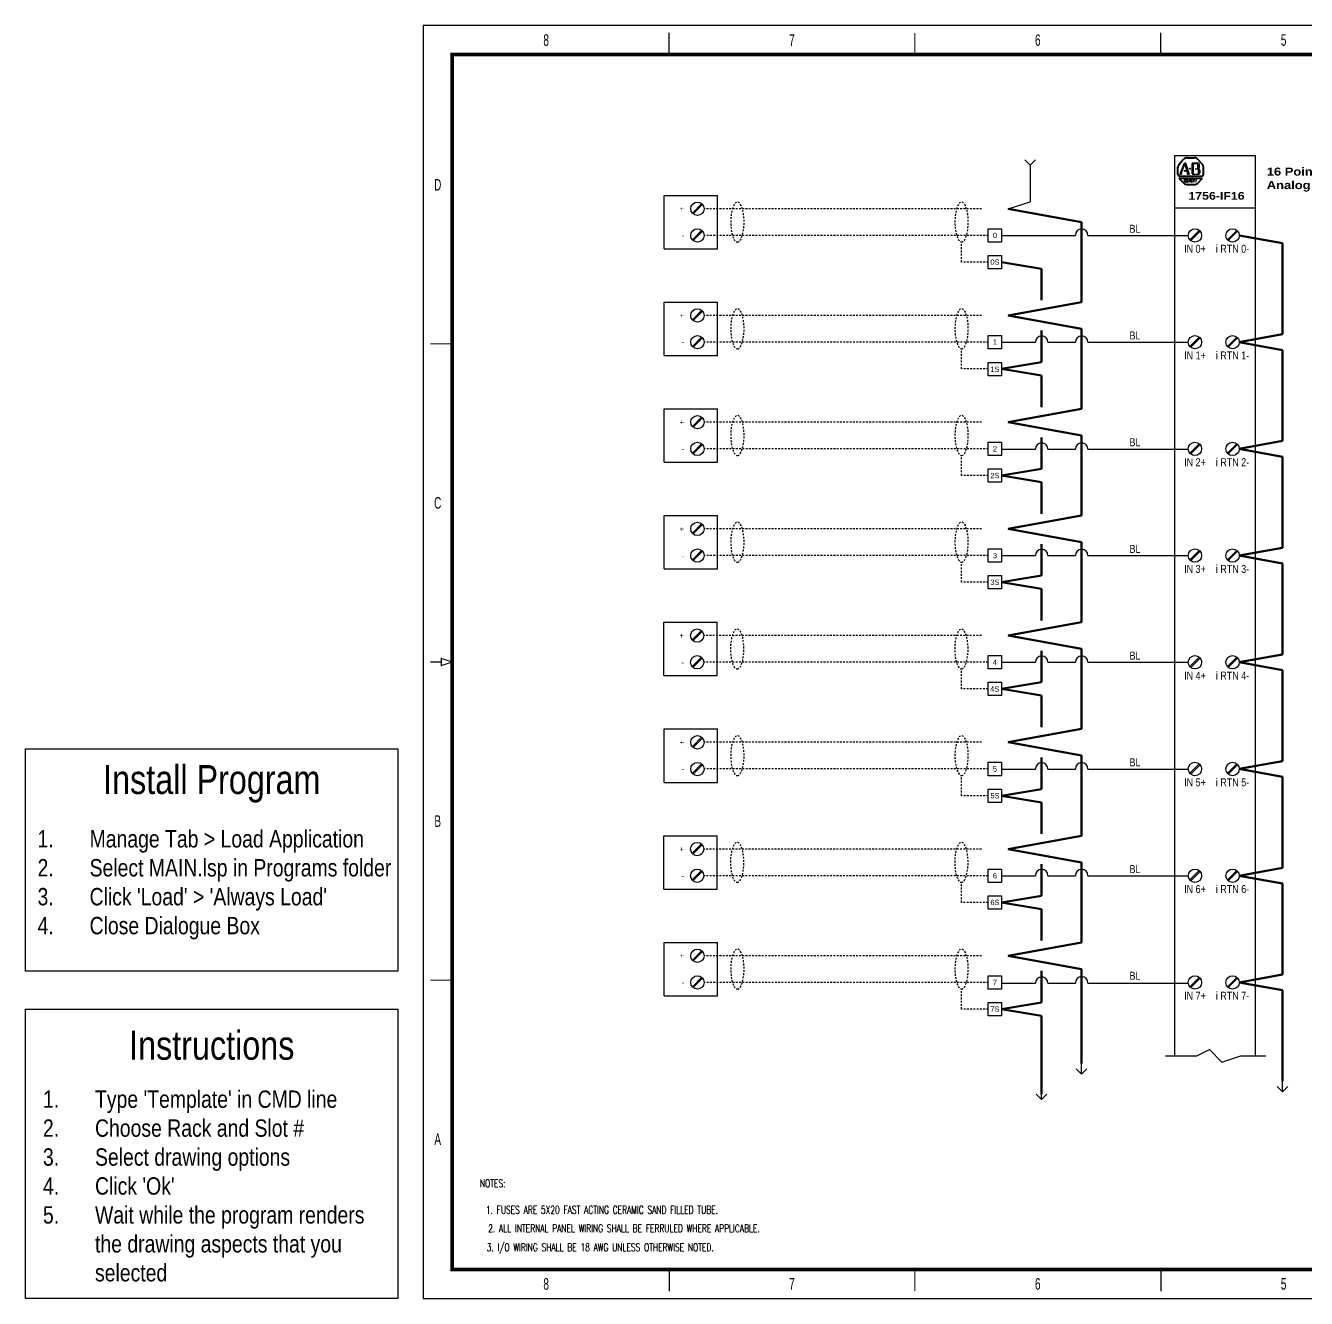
# Model space of a CAD drawing. Extents: x -28 to 136, y 0 to 88.
# Drawn here: x -27.5 to 61.1, y 0 to 88 of the extents above; entities that cross this region are included whole.
import ezdxf
from ezdxf.enums import TextEntityAlignment as Align

# ---------------------------------------------------------------- set-up
doc = ezdxf.new("R2010")
doc.units = 0
doc.header["$MEASUREMENT"] = 0
doc.linetypes.add('HIDDEN2', pattern=[0.1875, 0.125, -0.0625])
doc.layers.get('0').update_dxf_attribs({"linetype": 'CONTINUOUS'})
for name, color, linetype in [('DESCCHILD', 20, 'CONTINUOUS'), ('FIELD', 7, 'HIDDEN2'), ('FORM', 3, 'CONTINUOUS'), ('INSTRUCTIONS', 7, 'CONTINUOUS'), ('SYMB', 4, 'CONTINUOUS'), ('TAGS', 51, 'CONTINUOUS'), ('TEXT', 3, 'CONTINUOUS'), ('WIRE', 1, 'CONTINUOUS')]:
    doc.layers.add(name, color=color, linetype=linetype)
doc.layers.add('JUMPERS', color=253, linetype='CONTINUOUS', lineweight=60)
doc.styles.add('ARIAL', font='')
doc.styles.add('ARIEL', font='arial.ttf', dxfattribs={"width": 0.8, "height": 0.2})
doc.styles.add('DWG_STYLE', font='arial.ttf', dxfattribs={"width": 0.8, "height": 0.6})
doc.styles.add('ROMANS', font='ROMANS.SHX', dxfattribs={"width": 0.8, "oblique": 0.017453, "height": 0.14})
doc.styles.get('ARIAL').set_extended_font_data('Arial Black')

# ---------------------------------------------------------------- blocks, each defined once
blk = doc.blocks.new('WIRE LABEL')
at = {"layer": 'TEXT', "style": 'ARIEL', "width": 0.8}
for tag, p in [('COLOR', (0, 0.125)), ('LABEL', (0, -0.125))]:
    blk.add_attdef(tag, text='', height=0.15, dxfattribs=at).set_placement(p, align=Align.MIDDLE_CENTER)
blk = doc.blocks.new('E00216')
at = {"layer": 'WIRE'}
for p, q in [((0, -0.2), (0, 0)), ((0, -0.2), (-0.1, -0.1)), ((0.1, -0.1), (0, -0.2))]:
    blk.add_line(p, q, dxfattribs=at)
blk = doc.blocks.new('TO BOTTOM')
at = {"layer": 'WIRE', "linetype": 'Continuous'}
blk.add_blockref('E00216', (0, 0), dxfattribs=at)
at = {"layer": 'FIELD', "style": 'ARIEL', "width": 0.8}
for tag, p in [('SIGNAL', (0, -0.375)), ('XFRN', (0, -0.59375))]:
    blk.add_attdef(tag, text='', height=0.15, dxfattribs=at).set_placement(p, align=Align.MIDDLE)
blk = doc.blocks.new('PLC Term')
at = {"layer": 'SYMB'}
for p, q in [((-0.095, -0.08), (0.08, 0.095)), ((-0.08, -0.095), (0.095, 0.08))]:
    blk.add_line(p, q, dxfattribs=at)
blk.add_circle((0, 0), 0.125, dxfattribs=at)
at = {"layer": 'SYMB', "color": 7, "style": 'ARIEL', "width": 0.8}
blk.add_attdef('##', text='', height=0.15, dxfattribs=at).set_placement((0, 0.25), align=Align.MIDDLE_CENTER)
at = {"layer": 'SYMB', "color": 3, "style": 'ARIEL', "width": 0.8}
blk.add_attdef('TERM', text='', height=0.15, dxfattribs=at).set_placement((0, -0.25), align=Align.MIDDLE_CENTER)
blk = doc.blocks.new('Term')
at = {"layer": 'SYMB'}
blk.add_lwpolyline([(-0.125, 0.125), (0.125, 0.125), (0.125, -0.125), (-0.125, -0.125)], close=True, dxfattribs=at)
at = {"layer": 'SYMB', "style": 'ARIEL', "width": 0.8}
blk.add_attdef('STRIP', text='', height=0.15, dxfattribs=at).set_placement((0, 0.188), align=Align.CENTER)
blk.add_attdef('##', text='', height=0.1, dxfattribs=at).set_placement((0, 0), align=Align.MIDDLE_CENTER)
blk = doc.blocks.new('E00215')
at = {"layer": 'WIRE'}
for p, q in [((0, 0.1), (-0.1, 0.2)), ((0.1, 0.2), (0, 0.1)), ((0, 0.1), (0, 0))]:
    blk.add_line(p, q, dxfattribs=at)
blk = doc.blocks.new('FROM TOP')
at = {"layer": 'WIRE', "linetype": 'Continuous'}
blk.add_blockref('E00215', (0, 0), dxfattribs=at)
at = {"layer": 'FIELD', "style": 'ARIEL', "width": 0.8}
for tag, p in [('SIGNAL', (0, 0.59375)), ('XFRN', (0, 0.375))]:
    blk.add_attdef(tag, text='', height=0.15, dxfattribs=at).set_placement(p, align=Align.MIDDLE)
blk = doc.blocks.new('AI3')
at = {"layer": 'SYMB'}
for p, q in [((-0.5, 0), (0.5, 0)), ((-0.5, -1), (-0.5, 0)), ((0.5, -1), (0.5, 0)), ((-0.5, -1), (0.5, -1))]:
    blk.add_line(p, q, dxfattribs=at)
for centre in [(0.125, -0.25), (0.125, -0.75)]:
    blk.add_circle(centre, 0.125, dxfattribs=at)
at = {"layer": 'DESCCHILD', "style": 'ARIEL', "width": 0.8}
blk.add_attdef('DESC1', text='', height=0.15, dxfattribs=at).set_placement((-1.875, -0.375), align=Align.CENTER)
blk.add_attdef('DESC2', text='', height=0.15, dxfattribs=at).set_placement((-1.875, -0.5), align=Align.MIDDLE_CENTER)
at = {"layer": 'TAGS', "style": 'ARIEL', "width": 0.8}
blk.add_attdef('TAG', text='', height=0.15, dxfattribs=at).set_placement((0, -1.25), align=Align.CENTER)
at = {"layer": 'TEXT', "style": 'ARIEL', "width": 0.8}
for tag, p in [('T1', (-0.125, -0.25)), ('T2', (-0.125, -0.75))]:
    blk.add_attdef(tag, text='', height=0.1, dxfattribs=at).set_placement(p, align=Align.MIDDLE_RIGHT)
blk.add_attdef('RANGE', text='', height=0.15, dxfattribs=at).set_placement((0, -1.5), align=Align.CENTER)

msp = doc.modelspace()

# ---------------------------------------------------------------- linework, layer by layer
for p, q in [((53.499, 16.772), (54.367, 17.206)), ((54.367, 17.206), (55.235, 16.338)), ((51.329, 16.772), (53.499, 16.772)), ((55.235, 16.338), (56.537, 16.772)), ((56.537, 16.772), (58.273, 16.772))]:
    msp.add_line(p, q)
at = {"layer": 'FIELD'}
for p, q in [((38.617, 75.339), (19.421, 75.339)), ((39.078, 73.494), (19.421, 73.494)), ((37.233, 71.649), (37.233, 73.033)), ((39.078, 71.649), (37.233, 71.649)), ((38.617, 67.96), (19.421, 67.96)), ((39.078, 66.115), (19.421, 66.115)), ((37.233, 64.271), (37.233, 65.654)), ((39.078, 64.271), (37.233, 64.271)), ((38.617, 60.582), (19.421, 60.582)), ((39.078, 58.737), (19.421, 58.737)), ((37.233, 56.892), (37.233, 58.276)), ((39.078, 56.892), (37.233, 56.892)), ((38.617, 53.203), (19.421, 53.203)), ((39.078, 51.358), (19.421, 51.358)), ((37.233, 49.514), (37.233, 50.897)), ((39.078, 49.514), (37.233, 49.514)), ((38.602, 45.825), (19.407, 45.825)), ((39.063, 43.98), (19.407, 43.98)), ((37.219, 42.135), (37.219, 43.519)), ((39.063, 42.135), (37.219, 42.135)), ((38.617, 38.446), (19.421, 38.446)), ((39.078, 36.602), (19.421, 36.602)), ((37.233, 34.757), (37.233, 36.14)), ((39.078, 34.757), (37.233, 34.757)), ((38.602, 31.068), (19.407, 31.068)), ((39.063, 29.223), (19.407, 29.223)), ((37.219, 27.378), (37.219, 28.762)), ((39.063, 27.378), (37.219, 27.378)), ((38.617, 23.689), (19.421, 23.689)), ((39.078, 21.845), (19.421, 21.845)), ((37.233, 20), (37.233, 21.383)), ((39.078, 20), (37.233, 20))]:
    msp.add_line(p, q, dxfattribs=at)
at = {"layer": 'FIELD', "extrusion": (0, 0, -1)}
for centre in [(21.727, 74.416), (37.233, 74.416), (21.727, 67.038), (37.233, 67.038), (21.727, 59.659), (37.233, 59.659), (21.727, 52.281), (37.233, 52.281), (21.712, 44.902), (37.219, 44.902), (21.727, 37.524), (37.233, 37.524), (21.712, 30.145), (37.219, 30.145), (21.727, 22.767), (37.233, 22.767)]:
    msp.add_ellipse(centre, major_axis=(0, -1.383), ratio=0.333333, dxfattribs=at)
at = {"layer": 'FORM', "linetype": 'Continuous'}
for p, q in [((17, 86), (17, 87.5)), ((51, 86), (51, 87.5)), ((17, 2), (17, 0.5)), ((51, 2), (51, 0.5))]:
    msp.add_line(p, q, dxfattribs=at)
msp.add_lwpolyline([(0, 0), (136, 0), (136, 88), (0, 88), (0, 0)], dxfattribs=at)
for points, const_width in [([(34, 86), (34, 87.5)], 0.08), ([(4, 2), (134, 2), (134, 86), (2, 86), (2, 2), (4, 2)], 0.24), ([(0.5, 66), (2, 66)], 0.08), ([(0.5, 44), (1.25, 44), (1.25, 43.75), (2, 44), (1.25, 44.25), (1.25, 44)], 0.08), ([(0.5, 22), (2, 22)], 0.08), ([(34, 2), (34, 0.5)], 0.08)]:
    msp.add_lwpolyline(points, dxfattribs=dict(at, const_width=const_width))
at = {"layer": 'INSTRUCTIONS'}
for points in [[(-27.5, 38), (-1.75, 38), (-1.75, 22.625), (-27.5, 22.625)], [(-27.5, 20), (-1.75, 20), (-1.75, 0), (-27.5, 0)]]:
    msp.add_lwpolyline(points, close=True, dxfattribs=at)
at = {"layer": 'JUMPERS'}
for p, q in [((45.534, 74.416), (40.461, 75.339)), ((45.534, 68.882), (45.534, 74.416)), ((59.425, 72.949), (56.43, 73.494)), ((59.425, 66.66), (59.425, 72.949)), ((40.461, 67.96), (45.534, 68.882)), ((45.534, 67.038), (40.461, 67.96)), ((45.534, 61.504), (45.534, 67.038)), ((56.43, 66.115), (59.425, 66.66)), ((59.425, 65.571), (56.43, 66.115)), ((59.425, 59.282), (59.425, 65.571)), ((45.534, 61.504), (45.534, 63.825)), ((40.461, 60.582), (45.534, 61.504)), ((45.534, 59.659), (40.461, 60.582)), ((45.534, 54.125), (45.534, 59.659)), ((56.43, 58.737), (59.425, 59.282)), ((59.425, 58.192), (56.43, 58.737)), ((59.425, 51.903), (59.425, 58.192)), ((40.461, 53.203), (45.534, 54.125)), ((45.534, 52.281), (40.461, 53.203)), ((45.534, 46.747), (45.534, 52.281)), ((56.43, 51.358), (59.425, 51.903)), ((59.425, 50.814), (56.43, 51.358)), ((59.425, 44.525), (59.425, 50.814)), ((40.447, 45.825), (45.534, 46.747)), ((45.534, 44.902), (40.447, 45.825)), ((45.534, 39.368), (45.534, 44.902)), ((45.534, 40.291), (45.534, 44.902)), ((56.43, 43.98), (59.425, 44.525)), ((59.425, 43.435), (56.43, 43.98)), ((59.425, 37.146), (59.425, 43.435)), ((40.461, 38.446), (45.534, 39.368)), ((45.534, 37.524), (40.461, 38.446)), ((45.534, 31.99), (45.534, 37.524)), ((56.43, 36.602), (59.425, 37.146)), ((59.425, 36.057), (56.43, 36.602)), ((59.425, 29.768), (59.425, 36.057)), ((40.461, 31.068), (45.534, 31.99)), ((45.534, 30.145), (40.461, 31.068)), ((45.534, 24.612), (45.534, 30.145)), ((56.43, 29.223), (59.425, 29.768)), ((59.425, 28.678), (56.43, 29.223)), ((59.425, 22.389), (59.425, 28.678)), ((40.461, 23.689), (45.534, 24.612)), ((45.534, 22.767), (40.461, 23.689)), ((45.534, 16.249), (45.534, 22.767)), ((56.43, 21.845), (59.425, 22.389)), ((59.425, 21.3), (56.43, 21.845)), ((59.425, 15.011), (59.425, 21.3))]:
    msp.add_line(p, q, dxfattribs=at)
at = {"layer": 'JUMPERS', "color": 3}
for p, q in [((42.767, 71.188), (40, 71.649)), ((42.767, 69.008), (42.767, 71.188)), ((42.767, 64.732), (42.767, 66.912)), ((40, 64.271), (42.767, 64.732)), ((42.767, 63.81), (40, 64.271)), ((42.767, 61.63), (42.767, 63.81)), ((42.767, 57.353), (42.767, 59.533)), ((40, 56.892), (42.767, 57.353)), ((42.767, 56.431), (40, 56.892)), ((42.767, 54.251), (42.767, 56.431)), ((42.767, 49.975), (42.767, 52.155)), ((40, 49.514), (42.767, 49.975)), ((42.767, 49.053), (40, 49.514)), ((42.767, 46.873), (42.767, 49.053)), ((42.767, 42.597), (42.767, 44.777)), ((40, 42.135), (42.767, 42.597)), ((42.767, 41.674), (40, 42.135)), ((42.767, 39.494), (42.767, 41.674)), ((42.767, 35.218), (42.767, 37.398)), ((40, 34.757), (42.767, 35.218)), ((42.767, 34.296), (40, 34.757)), ((42.767, 32.116), (42.767, 34.296)), ((42.767, 27.84), (42.767, 30.02)), ((40, 27.378), (42.767, 27.84)), ((42.767, 26.917), (40, 27.378)), ((42.767, 24.737), (42.767, 26.917)), ((42.767, 20.461), (42.767, 22.641)), ((40, 20), (42.767, 20.461)), ((42.767, 19.539), (40, 20)), ((42.767, 14.11), (42.767, 19.539))]:
    msp.add_line(p, q, dxfattribs=at)
at = {"layer": 'SYMB'}
for p, q in [((51.99, 16.772), (51.99, 79.027)), ((51.99, 79.027), (57.524, 79.027)), ((52.839, 78.879), (53.318, 78.879)), ((52.839, 78.842), (53.318, 78.842)), ((57.524, 79.027), (57.524, 16.767)), ((52.174, 77.699), (52.174, 78.215)), ((52.211, 77.699), (52.211, 78.178)), ((52.248, 78.4), (52.577, 78.769)), ((52.248, 78.326), (52.58, 78.732)), ((52.359, 77.773), (52.654, 78.51)), ((52.433, 77.809), (52.654, 78.4)), ((52.617, 77.994), (52.802, 77.994)), ((52.617, 77.957), (52.617, 77.994)), ((52.617, 77.957), (52.802, 77.957)), ((52.654, 78.51), (52.728, 78.51)), ((52.654, 78.4), (52.802, 77.994)), ((52.691, 78.474), (52.912, 77.773)), ((52.728, 78.51), (52.949, 77.809)), ((52.802, 77.957), (52.839, 77.809)), ((52.986, 78.105), (52.986, 78.141)), ((52.986, 78.141), (53.06, 78.141)), ((52.986, 78.105), (53.06, 78.105)), ((53.06, 78.105), (53.06, 78.141)), ((53.171, 78.51), (53.576, 78.51)), ((53.171, 77.806), (53.171, 78.437)), ((53.244, 77.736), (53.244, 78.474)), ((53.281, 78.474), (53.503, 78.474)), ((53.281, 77.736), (53.281, 78.474)), ((53.392, 78.105), (53.539, 78.105)), ((53.539, 78.769), (53.872, 78.4)), ((53.576, 78.178), (53.576, 78.4)), ((53.58, 78.769), (53.908, 78.4)), ((53.613, 77.809), (53.613, 78.031)), ((53.65, 78.215), (53.65, 78.4)), ((53.687, 78.215), (53.687, 78.4)), ((53.687, 77.846), (53.687, 77.994)), ((53.724, 77.846), (53.724, 77.994)), ((53.945, 77.736), (53.945, 78.215)), ((53.982, 77.699), (53.982, 78.215)), ((52.285, 77.625), (53.835, 77.625)), ((52.285, 77.588), (53.872, 77.588)), ((52.285, 77.404), (52.285, 77.441)), ((52.285, 77.404), (52.617, 77.072)), ((52.322, 77.736), (52.433, 77.736)), ((52.322, 77.477), (53.835, 77.477)), ((52.322, 77.404), (52.621, 77.108)), ((52.359, 77.441), (53.798, 77.441)), ((52.654, 77.219), (52.654, 77.33)), ((52.691, 77.367), (52.728, 77.367)), ((52.691, 77.182), (52.728, 77.182)), ((52.728, 77.182), (52.765, 77.145)), ((52.765, 77.219), (52.765, 77.33)), ((52.839, 77.736), (52.986, 77.736)), ((52.839, 77.182), (52.839, 77.367)), ((52.839, 77.182), (52.912, 77.182)), ((52.912, 77.182), (52.912, 77.367)), ((52.986, 77.182), (53.023, 77.367)), ((52.986, 77.256), (53.06, 77.256)), ((53.023, 77.367), (53.06, 77.182)), ((53.134, 77.182), (53.134, 77.367)), ((53.134, 77.182), (53.171, 77.182)), ((53.171, 77.736), (53.613, 77.736)), ((53.244, 77.182), (53.244, 77.367)), ((53.281, 77.367), (53.355, 77.367)), ((53.318, 77.182), (53.318, 77.367)), ((53.429, 77.367), (53.466, 77.293)), ((53.466, 77.293), (53.503, 77.367)), ((53.466, 77.182), (53.466, 77.293)), ((53.539, 77.072), (53.872, 77.404)), ((53.539, 77.108), (53.835, 77.404)), ((53.539, 77.108), (53.835, 77.404)), ((53.872, 77.404), (53.872, 77.441)), ((52.802, 77.035), (53.355, 77.035)), ((52.802, 76.998), (53.392, 76.998)), ((51.99, 75.405), (57.524, 75.405))]:
    msp.add_line(p, q, dxfattribs=at)
for centre, radius, start, end in [((52.839, 78.51), 0.369, 90, 135), ((52.839, 78.51), 0.332, 90, 135), ((53.318, 78.51), 0.369, 45, 90), ((53.318, 78.51), 0.332, 45, 90), ((52.543, 78.178), 0.369, 139, 176), ((52.543, 78.178), 0.369, 139, 176), ((52.58, 78.141), 0.369, 139, 176), ((52.58, 78.141), 0.369, 139, 176), ((53.023, 78.437), 0.148, 1, 25), ((53.503, 78.4), 0.0738, 0, 90), ((53.503, 78.178), 0.0738, 270, 0), ((53.539, 78.031), 0.0738, 0, 90), ((53.576, 78.4), 0.111, 0, 90), ((53.613, 78.215), 0.0738, 270, 0), ((53.613, 77.994), 0.111, 0, 90), ((53.576, 78.178), 0.369, 4, 41), ((53.576, 78.178), 0.369, 4, 41), ((53.613, 78.178), 0.369, 4, 41), ((53.613, 78.178), 0.369, 4, 41), ((52.285, 77.699), 0.111, 180, 270), ((52.285, 77.699), 0.111, 180, 270), ((52.322, 77.736), 0.111, 180, 270), ((52.322, 77.736), 0.111, 180, 270), ((52.322, 77.441), 0.0369, 90, 225), ((52.359, 77.404), 0.0369, 90, 225), ((52.174, 77.883), 0.221, 320, 337), ((52.58, 77.736), 0.148, 159, 187), ((52.802, 77.293), 0.295, 225, 270), ((52.802, 77.293), 0.258, 225, 270), ((52.728, 77.293), 0.0812, 117, 153), ((52.728, 77.256), 0.0812, 207, 243), ((52.691, 77.293), 0.0812, 27, 63), ((52.691, 77.256), 0.0812, 297, 333), ((52.698, 77.765), 0.148, 351, 18), ((53.134, 77.846), 0.184, 199, 219), ((53.023, 77.809), 0.148, 337, 359), ((53.355, 77.293), 0.258, 270, 315), ((53.355, 77.293), 0.295, 270, 315), ((53.539, 77.809), 0.0738, 270, 0), ((53.613, 77.846), 0.111, 270, 0), ((53.798, 77.404), 0.0369, 315, 90), ((53.835, 77.736), 0.111, 270, 0), ((53.835, 77.441), 0.0369, 321, 90), ((53.872, 77.699), 0.111, 270, 0)]:
    msp.add_arc(centre, radius, start, end, dxfattribs=at)
at = {"layer": 'TEXT'}
for p, q in [((18.613, 75.043), (19.255, 75.689)), ((18.665, 74.988), (19.314, 75.634)), ((18.613, 73.199), (19.255, 73.844)), ((18.665, 73.143), (19.314, 73.789)), ((18.613, 67.665), (19.255, 68.311)), ((18.665, 67.61), (19.314, 68.255)), ((18.613, 65.82), (19.255, 66.466)), ((18.665, 65.765), (19.314, 66.411)), ((18.613, 60.286), (19.255, 60.932)), ((18.665, 60.231), (19.314, 60.877)), ((18.613, 58.442), (19.255, 59.087)), ((18.665, 58.386), (19.314, 59.032)), ((18.613, 52.908), (19.255, 53.554)), ((18.665, 52.853), (19.314, 53.498)), ((18.613, 51.063), (19.255, 51.709)), ((18.665, 51.008), (19.314, 51.654)), ((18.599, 45.529), (19.241, 46.175)), ((18.65, 45.474), (19.3, 46.12)), ((18.599, 43.685), (19.241, 44.33)), ((18.65, 43.63), (19.3, 44.275)), ((18.613, 38.151), (19.255, 38.797)), ((18.665, 38.096), (19.314, 38.741)), ((18.613, 36.306), (19.255, 36.952)), ((18.665, 36.251), (19.314, 36.897)), ((18.599, 30.773), (19.241, 31.418)), ((18.65, 30.717), (19.3, 31.363)), ((18.599, 28.928), (19.241, 29.574)), ((18.65, 28.873), (19.3, 29.518)), ((18.613, 23.394), (19.255, 24.04)), ((18.665, 23.339), (19.314, 23.984)), ((18.613, 21.549), (19.255, 22.195)), ((18.665, 21.494), (19.314, 22.14))]:
    msp.add_line(p, q, dxfattribs=at)
at = {"layer": 'WIRE'}
for p, q in [((41.984, 77.981), (41.984, 75.812)), ((40.461, 75.339), (41.984, 75.812)), ((40, 73.494), (45.1, 73.495)), ((45.968, 73.495), (52.912, 73.494)), ((40, 66.115), (42.333, 66.114)), ((43.201, 66.115), (45.1, 66.116)), ((45.968, 66.116), (52.912, 66.115)), ((40.001, 58.716), (42.333, 58.715)), ((43.201, 58.715), (45.1, 58.717)), ((45.968, 58.717), (52.913, 58.715)), ((40, 51.359), (42.333, 51.358)), ((43.201, 51.358), (45.1, 51.36)), ((45.968, 51.36), (52.912, 51.358)), ((40, 43.981), (42.333, 43.98)), ((43.201, 43.98), (45.1, 43.981)), ((45.968, 43.981), (52.912, 43.98)), ((40, 36.595), (42.333, 36.594)), ((43.201, 36.595), (45.1, 36.596)), ((45.968, 36.596), (52.912, 36.595)), ((40, 29.224), (42.333, 29.223)), ((43.201, 29.223), (45.1, 29.225)), ((45.968, 29.225), (52.912, 29.223)), ((40.002, 21.798), (42.335, 21.797)), ((43.203, 21.797), (45.102, 21.799)), ((45.97, 21.799), (52.915, 21.797))]:
    msp.add_line(p, q, dxfattribs=at)
at = {"layer": 'WIRE', "color": 1}
for centre in [(45.534, 73.495), (42.767, 66.114), (45.534, 66.116), (42.767, 58.715), (45.534, 58.717), (42.767, 51.358), (45.534, 51.36), (42.767, 43.979), (45.534, 43.981), (42.767, 36.594), (45.534, 36.596), (42.767, 29.223), (45.534, 29.225), (42.769, 21.797), (45.536, 21.799)]:
    msp.add_arc(centre, 0.434, 0, 180, dxfattribs=at)

# ---------------------------------------------------------------- block references
ref = msp.add_blockref('WIRE LABEL', (49.223, 73.494), dxfattribs=dict(xscale=3.68923375, yscale=3.68923375, zscale=3.68923375))
ref.add_attrib('COLOR', 'BL', dxfattribs={"layer": 'TEXT', "height": 0.5534, "style": 'ARIEL', "width": 0.8}).set_placement((49.223, 73.955), align=Align.MIDDLE_CENTER)
ref = msp.add_blockref('WIRE LABEL', (49.223, 66.115), dxfattribs=dict(xscale=3.68923375, yscale=3.68923375, zscale=3.68923375))
ref.add_attrib('COLOR', 'BL', dxfattribs={"layer": 'TEXT', "height": 0.5534, "style": 'ARIEL', "width": 0.8}).set_placement((49.223, 66.577), align=Align.MIDDLE_CENTER)
ref = msp.add_blockref('WIRE LABEL', (49.223, 58.737), dxfattribs=dict(xscale=3.68923375, yscale=3.68923375, zscale=3.68923375))
ref.add_attrib('COLOR', 'BL', dxfattribs={"layer": 'TEXT', "height": 0.5534, "style": 'ARIEL', "width": 0.8}).set_placement((49.223, 59.198), align=Align.MIDDLE_CENTER)
ref = msp.add_blockref('WIRE LABEL', (49.223, 51.358), dxfattribs=dict(xscale=3.68923375, yscale=3.68923375, zscale=3.68923375))
ref.add_attrib('COLOR', 'BL', dxfattribs={"layer": 'TEXT', "height": 0.5534, "style": 'ARIEL', "width": 0.8}).set_placement((49.223, 51.82), align=Align.MIDDLE_CENTER)
ref = msp.add_blockref('WIRE LABEL', (49.223, 43.98), dxfattribs=dict(xscale=3.68923375, yscale=3.68923375, zscale=3.68923375))
ref.add_attrib('COLOR', 'BL', dxfattribs={"layer": 'TEXT', "height": 0.5534, "style": 'ARIEL', "width": 0.8}).set_placement((49.223, 44.441), align=Align.MIDDLE_CENTER)
ref = msp.add_blockref('WIRE LABEL', (49.223, 36.602), dxfattribs=dict(xscale=3.68923375, yscale=3.68923375, zscale=3.68923375))
ref.add_attrib('COLOR', 'BL', dxfattribs={"layer": 'TEXT', "height": 0.5534, "style": 'ARIEL', "width": 0.8}).set_placement((49.223, 37.063), align=Align.MIDDLE_CENTER)
ref = msp.add_blockref('WIRE LABEL', (49.223, 29.223), dxfattribs=dict(xscale=3.68923375, yscale=3.68923375, zscale=3.68923375))
ref.add_attrib('COLOR', 'BL', dxfattribs={"layer": 'TEXT', "height": 0.5534, "style": 'ARIEL', "width": 0.8}).set_placement((49.223, 29.684), align=Align.MIDDLE_CENTER)
ref = msp.add_blockref('WIRE LABEL', (49.223, 21.845), dxfattribs=dict(xscale=3.68923375, yscale=3.68923375, zscale=3.68923375))
ref.add_attrib('COLOR', 'BL', dxfattribs={"layer": 'TEXT', "height": 0.5534, "style": 'ARIEL', "width": 0.8}).set_placement((49.223, 22.306), align=Align.MIDDLE_CENTER)
at = {"layer": 'FIELD', "xscale": 3.68923375, "yscale": 3.68923375, "zscale": 3.68923375}
for name, p in [('FROM TOP', (41.984, 77.981)), ('TO BOTTOM', (45.534, 16.249)), ('TO BOTTOM', (42.767, 14.479)), ('TO BOTTOM', (59.425, 15.011))]:
    msp.add_blockref(name, p, dxfattribs=at)
at = {"layer": 'FIELD'}
ref = msp.add_blockref('AI3', (18.499, 76.261), dxfattribs=dict(at, xscale=3.68923375, yscale=3.68923375, zscale=3.68923375))
ref.add_attrib('T2', '-', dxfattribs={"layer": 'TEXT', "height": 0.369, "style": 'ARIEL', "width": 0.8}).set_placement((18.038, 73.494), align=Align.MIDDLE_RIGHT)
ref.add_attrib('T1', '+', dxfattribs={"layer": 'TEXT', "height": 0.369, "style": 'ARIEL', "width": 0.8}).set_placement((18.038, 75.339), align=Align.MIDDLE_RIGHT)
ref = msp.add_blockref('Term', (39.539, 73.494), dxfattribs=dict(at, xscale=3.68923375, yscale=3.68923375, zscale=3.68923375))
ref.add_attrib('##', '0', dxfattribs={"layer": 'SYMB', "height": 0.369, "style": 'ARIEL', "width": 0.8}).set_placement((39.539, 73.494), align=Align.MIDDLE_CENTER)
ref = msp.add_blockref('Term', (39.539, 71.649), dxfattribs=dict(at, xscale=3.68923375, yscale=3.68923375, zscale=3.68923375))
ref.add_attrib('##', '0S', dxfattribs={"layer": 'SYMB', "height": 0.3689, "style": 'ARIEL', "width": 0.8}).set_placement((39.539, 71.649), align=Align.MIDDLE_CENTER)
ref = msp.add_blockref('AI3', (18.499, 68.882), dxfattribs=dict(at, xscale=3.68923375, yscale=3.68923375, zscale=3.68923375))
ref.add_attrib('T2', '-', dxfattribs={"layer": 'TEXT', "height": 0.369, "style": 'ARIEL', "width": 0.8}).set_placement((18.038, 66.115), align=Align.MIDDLE_RIGHT)
ref.add_attrib('T1', '+', dxfattribs={"layer": 'TEXT', "height": 0.369, "style": 'ARIEL', "width": 0.8}).set_placement((18.038, 67.96), align=Align.MIDDLE_RIGHT)
ref = msp.add_blockref('Term', (39.539, 66.115), dxfattribs=dict(at, xscale=3.68923375, yscale=3.68923375, zscale=3.68923375))
ref.add_attrib('##', '1', dxfattribs={"layer": 'SYMB', "height": 0.369, "style": 'ARIEL', "width": 0.8}).set_placement((39.539, 66.115), align=Align.MIDDLE_CENTER)
ref = msp.add_blockref('Term', (39.539, 64.24), dxfattribs=dict(at, xscale=3.68923375, yscale=3.68923375, zscale=3.68923375))
ref.add_attrib('##', '1S', dxfattribs={"layer": 'SYMB', "height": 0.3689, "style": 'ARIEL', "width": 0.8}).set_placement((39.539, 64.24), align=Align.MIDDLE_CENTER)
ref = msp.add_blockref('AI3', (18.499, 61.504), dxfattribs=dict(at, xscale=3.68923375, yscale=3.68923375, zscale=3.68923375))
ref.add_attrib('T2', '-', dxfattribs={"layer": 'TEXT', "height": 0.369, "style": 'ARIEL', "width": 0.8}).set_placement((18.038, 58.737), align=Align.MIDDLE_RIGHT)
ref.add_attrib('T1', '+', dxfattribs={"layer": 'TEXT', "height": 0.369, "style": 'ARIEL', "width": 0.8}).set_placement((18.038, 60.582), align=Align.MIDDLE_RIGHT)
ref = msp.add_blockref('Term', (39.539, 58.737), dxfattribs=dict(at, xscale=3.68923375, yscale=3.68923375, zscale=3.68923375))
ref.add_attrib('##', '2', dxfattribs={"layer": 'SYMB', "height": 0.369, "style": 'ARIEL', "width": 0.8}).set_placement((39.539, 58.737), align=Align.MIDDLE_CENTER)
ref = msp.add_blockref('Term', (39.539, 56.892), dxfattribs=dict(at, xscale=3.68923375, yscale=3.68923375, zscale=3.68923375))
ref.add_attrib('##', '2S', dxfattribs={"layer": 'SYMB', "height": 0.3689, "style": 'ARIEL', "width": 0.8}).set_placement((39.539, 56.892), align=Align.MIDDLE_CENTER)
ref = msp.add_blockref('AI3', (18.499, 54.125), dxfattribs=dict(at, xscale=3.68923375, yscale=3.68923375, zscale=3.68923375))
ref.add_attrib('T2', '-', dxfattribs={"layer": 'TEXT', "height": 0.369, "style": 'ARIEL', "width": 0.8}).set_placement((18.038, 51.358), align=Align.MIDDLE_RIGHT)
ref.add_attrib('T1', '+', dxfattribs={"layer": 'TEXT', "height": 0.369, "style": 'ARIEL', "width": 0.8}).set_placement((18.038, 53.203), align=Align.MIDDLE_RIGHT)
ref = msp.add_blockref('Term', (39.539, 51.358), dxfattribs=dict(at, xscale=3.68923375, yscale=3.68923375, zscale=3.68923375))
ref.add_attrib('##', '3', dxfattribs={"layer": 'SYMB', "height": 0.369, "style": 'ARIEL', "width": 0.8}).set_placement((39.539, 51.358), align=Align.MIDDLE_CENTER)
ref = msp.add_blockref('Term', (39.539, 49.514), dxfattribs=dict(at, xscale=3.68923375, yscale=3.68923375, zscale=3.68923375))
ref.add_attrib('##', '3S', dxfattribs={"layer": 'SYMB', "height": 0.3689, "style": 'ARIEL', "width": 0.8}).set_placement((39.539, 49.514), align=Align.MIDDLE_CENTER)
ref = msp.add_blockref('AI3', (18.484, 46.747), dxfattribs=dict(at, xscale=3.68923375, yscale=3.68923375, zscale=3.68923375))
ref.add_attrib('T2', '-', dxfattribs={"layer": 'TEXT', "height": 0.369, "style": 'ARIEL', "width": 0.8}).set_placement((18.023, 43.98), align=Align.MIDDLE_RIGHT)
ref.add_attrib('T1', '+', dxfattribs={"layer": 'TEXT', "height": 0.369, "style": 'ARIEL', "width": 0.8}).set_placement((18.023, 45.825), align=Align.MIDDLE_RIGHT)
ref = msp.add_blockref('Term', (39.536, 43.98), dxfattribs=dict(at, xscale=3.68923375, yscale=3.68923375, zscale=3.68923375))
ref.add_attrib('##', '4', dxfattribs={"layer": 'SYMB', "height": 0.369, "style": 'ARIEL', "width": 0.8}).set_placement((39.536, 43.98), align=Align.MIDDLE_CENTER)
ref = msp.add_blockref('Term', (39.524, 42.135), dxfattribs=dict(at, xscale=3.68923375, yscale=3.68923375, zscale=3.68923375))
ref.add_attrib('##', '4S', dxfattribs={"layer": 'SYMB', "height": 0.3689, "style": 'ARIEL', "width": 0.8}).set_placement((39.524, 42.135), align=Align.MIDDLE_CENTER)
ref = msp.add_blockref('AI3', (18.499, 39.368), dxfattribs=dict(at, xscale=3.68923375, yscale=3.68923375, zscale=3.68923375))
ref.add_attrib('T2', '-', dxfattribs={"layer": 'TEXT', "height": 0.369, "style": 'ARIEL', "width": 0.8}).set_placement((18.038, 36.602), align=Align.MIDDLE_RIGHT)
ref.add_attrib('T1', '+', dxfattribs={"layer": 'TEXT', "height": 0.369, "style": 'ARIEL', "width": 0.8}).set_placement((18.038, 38.446), align=Align.MIDDLE_RIGHT)
ref = msp.add_blockref('Term', (39.539, 36.602), dxfattribs=dict(at, xscale=3.68923375, yscale=3.68923375, zscale=3.68923375))
ref.add_attrib('##', '5', dxfattribs={"layer": 'SYMB', "height": 0.369, "style": 'ARIEL', "width": 0.8}).set_placement((39.539, 36.602), align=Align.MIDDLE_CENTER)
ref = msp.add_blockref('Term', (39.539, 34.757), dxfattribs=dict(at, xscale=3.68923375, yscale=3.68923375, zscale=3.68923375))
ref.add_attrib('##', '5S', dxfattribs={"layer": 'SYMB', "height": 0.3689, "style": 'ARIEL', "width": 0.8}).set_placement((39.539, 34.757), align=Align.MIDDLE_CENTER)
ref = msp.add_blockref('AI3', (18.484, 31.99), dxfattribs=dict(at, xscale=3.68923375, yscale=3.68923375, zscale=3.68923375))
ref.add_attrib('T2', '-', dxfattribs={"layer": 'TEXT', "height": 0.369, "style": 'ARIEL', "width": 0.8}).set_placement((18.023, 29.223), align=Align.MIDDLE_RIGHT)
ref.add_attrib('T1', '+', dxfattribs={"layer": 'TEXT', "height": 0.369, "style": 'ARIEL', "width": 0.8}).set_placement((18.023, 31.068), align=Align.MIDDLE_RIGHT)
ref = msp.add_blockref('Term', (39.539, 29.223), dxfattribs=dict(at, xscale=3.68923375, yscale=3.68923375, zscale=3.68923375))
ref.add_attrib('##', '6', dxfattribs={"layer": 'SYMB', "height": 0.369, "style": 'ARIEL', "width": 0.8}).set_placement((39.539, 29.223), align=Align.MIDDLE_CENTER)
ref = msp.add_blockref('Term', (39.539, 27.378), dxfattribs=dict(at, xscale=3.68923375, yscale=3.68923375, zscale=3.68923375))
ref.add_attrib('##', '6S', dxfattribs={"layer": 'SYMB', "height": 0.3689, "style": 'ARIEL', "width": 0.8}).set_placement((39.539, 27.378), align=Align.MIDDLE_CENTER)
ref = msp.add_blockref('AI3', (18.499, 24.612), dxfattribs=dict(at, xscale=3.68923375, yscale=3.68923375, zscale=3.68923375))
ref.add_attrib('T2', '-', dxfattribs={"layer": 'TEXT', "height": 0.369, "style": 'ARIEL', "width": 0.8}).set_placement((18.038, 21.845), align=Align.MIDDLE_RIGHT)
ref.add_attrib('T1', '+', dxfattribs={"layer": 'TEXT', "height": 0.369, "style": 'ARIEL', "width": 0.8}).set_placement((18.038, 23.689), align=Align.MIDDLE_RIGHT)
ref = msp.add_blockref('Term', (39.539, 21.845), dxfattribs=dict(at, xscale=3.68923375, yscale=3.68923375, zscale=3.68923375))
ref.add_attrib('##', '7', dxfattribs={"layer": 'SYMB', "height": 0.369, "style": 'ARIEL', "width": 0.8}).set_placement((39.539, 21.845), align=Align.MIDDLE_CENTER)
ref = msp.add_blockref('Term', (39.539, 20), dxfattribs=dict(at, xscale=3.68923375, yscale=3.68923375, zscale=3.68923375))
ref.add_attrib('##', '7S', dxfattribs={"layer": 'SYMB', "height": 0.3689, "style": 'ARIEL', "width": 0.8}).set_placement((39.539, 20), align=Align.MIDDLE_CENTER)
at = {"layer": 'TEXT'}
ref = msp.add_blockref('PLC Term', (53.373, 73.494), dxfattribs=dict(at, xscale=3.68923375, yscale=3.68923375, zscale=3.68923375))
ref.add_attrib('TERM', 'IN 0+', dxfattribs={"layer": 'SYMB', "color": 3, "height": 0.5534, "style": 'ARIEL', "width": 0.8}).set_placement((53.373, 72.572), align=Align.MIDDLE_CENTER)
ref = msp.add_blockref('PLC Term', (55.969, 73.494), dxfattribs=dict(at, xscale=3.68923375, yscale=3.68923375, zscale=3.68923375))
ref.add_attrib('TERM', 'i RTN 0-', dxfattribs={"layer": 'SYMB', "color": 3, "height": 0.5534, "style": 'ARIEL', "width": 0.8}).set_placement((55.969, 72.572), align=Align.MIDDLE_CENTER)
ref = msp.add_blockref('PLC Term', (53.373, 66.115), dxfattribs=dict(at, xscale=3.68923375, yscale=3.68923375, zscale=3.68923375))
ref.add_attrib('TERM', 'IN 1+', dxfattribs={"layer": 'SYMB', "color": 3, "height": 0.5534, "style": 'ARIEL', "width": 0.8}).set_placement((53.373, 65.193), align=Align.MIDDLE_CENTER)
ref = msp.add_blockref('PLC Term', (55.969, 66.115), dxfattribs=dict(at, xscale=3.68923375, yscale=3.68923375, zscale=3.68923375))
ref.add_attrib('TERM', 'i RTN 1-', dxfattribs={"layer": 'SYMB', "color": 3, "height": 0.5534, "style": 'ARIEL', "width": 0.8}).set_placement((55.969, 65.193), align=Align.MIDDLE_CENTER)
ref = msp.add_blockref('PLC Term', (53.373, 58.737), dxfattribs=dict(at, xscale=3.68923375, yscale=3.68923375, zscale=3.68923375))
ref.add_attrib('TERM', 'IN 2+', dxfattribs={"layer": 'SYMB', "color": 3, "height": 0.5534, "style": 'ARIEL', "width": 0.8}).set_placement((53.373, 57.815), align=Align.MIDDLE_CENTER)
ref = msp.add_blockref('PLC Term', (55.969, 58.737), dxfattribs=dict(at, xscale=3.68923375, yscale=3.68923375, zscale=3.68923375))
ref.add_attrib('TERM', 'i RTN 2-', dxfattribs={"layer": 'SYMB', "color": 3, "height": 0.5534, "style": 'ARIEL', "width": 0.8}).set_placement((55.969, 57.815), align=Align.MIDDLE_CENTER)
ref = msp.add_blockref('PLC Term', (53.373, 51.358), dxfattribs=dict(at, xscale=3.68923375, yscale=3.68923375, zscale=3.68923375))
ref.add_attrib('TERM', 'IN 3+', dxfattribs={"layer": 'SYMB', "color": 3, "height": 0.5534, "style": 'ARIEL', "width": 0.8}).set_placement((53.373, 50.436), align=Align.MIDDLE_CENTER)
ref = msp.add_blockref('PLC Term', (55.969, 51.358), dxfattribs=dict(at, xscale=3.68923375, yscale=3.68923375, zscale=3.68923375))
ref.add_attrib('TERM', 'i RTN 3-', dxfattribs={"layer": 'SYMB', "color": 3, "height": 0.5534, "style": 'ARIEL', "width": 0.8}).set_placement((55.969, 50.436), align=Align.MIDDLE_CENTER)
ref = msp.add_blockref('PLC Term', (53.373, 43.98), dxfattribs=dict(at, xscale=3.68923375, yscale=3.68923375, zscale=3.68923375))
ref.add_attrib('TERM', 'IN 4+', dxfattribs={"layer": 'SYMB', "color": 3, "height": 0.5534, "style": 'ARIEL', "width": 0.8}).set_placement((53.373, 43.058), align=Align.MIDDLE_CENTER)
ref = msp.add_blockref('PLC Term', (55.969, 43.98), dxfattribs=dict(at, xscale=3.68923375, yscale=3.68923375, zscale=3.68923375))
ref.add_attrib('TERM', 'i RTN 4-', dxfattribs={"layer": 'SYMB', "color": 3, "height": 0.5534, "style": 'ARIEL', "width": 0.8}).set_placement((55.969, 43.058), align=Align.MIDDLE_CENTER)
ref = msp.add_blockref('PLC Term', (53.373, 36.602), dxfattribs=dict(at, xscale=3.68923375, yscale=3.68923375, zscale=3.68923375))
ref.add_attrib('TERM', 'IN 5+', dxfattribs={"layer": 'SYMB', "color": 3, "height": 0.5534, "style": 'ARIEL', "width": 0.8}).set_placement((53.373, 35.679), align=Align.MIDDLE_CENTER)
ref = msp.add_blockref('PLC Term', (55.969, 36.602), dxfattribs=dict(at, xscale=3.68923375, yscale=3.68923375, zscale=3.68923375))
ref.add_attrib('TERM', 'i RTN 5-', dxfattribs={"layer": 'SYMB', "color": 3, "height": 0.5534, "style": 'ARIEL', "width": 0.8}).set_placement((55.969, 35.679), align=Align.MIDDLE_CENTER)
ref = msp.add_blockref('PLC Term', (53.373, 29.223), dxfattribs=dict(at, xscale=3.68923375, yscale=3.68923375, zscale=3.68923375))
ref.add_attrib('TERM', 'IN 6+', dxfattribs={"layer": 'SYMB', "color": 3, "height": 0.5534, "style": 'ARIEL', "width": 0.8}).set_placement((53.373, 28.301), align=Align.MIDDLE_CENTER)
ref = msp.add_blockref('PLC Term', (55.969, 29.223), dxfattribs=dict(at, xscale=3.68923375, yscale=3.68923375, zscale=3.68923375))
ref.add_attrib('TERM', 'i RTN 6-', dxfattribs={"layer": 'SYMB', "color": 3, "height": 0.5534, "style": 'ARIEL', "width": 0.8}).set_placement((55.969, 28.301), align=Align.MIDDLE_CENTER)
ref = msp.add_blockref('PLC Term', (53.373, 21.845), dxfattribs=dict(at, xscale=3.68923375, yscale=3.68923375, zscale=3.68923375))
ref.add_attrib('TERM', 'IN 7+', dxfattribs={"layer": 'SYMB', "color": 3, "height": 0.5534, "style": 'ARIEL', "width": 0.8}).set_placement((53.373, 20.922), align=Align.MIDDLE_CENTER)
ref = msp.add_blockref('PLC Term', (55.969, 21.845), dxfattribs=dict(at, xscale=3.68923375, yscale=3.68923375, zscale=3.68923375))
ref.add_attrib('TERM', 'i RTN 7-', dxfattribs={"layer": 'SYMB', "color": 3, "height": 0.5534, "style": 'ARIEL', "width": 0.8}).set_placement((55.969, 20.922), align=Align.MIDDLE_CENTER)

# ---------------------------------------------------------------- texts
at = {"layer": 'FORM', "linetype": 'Continuous', "width": 0.65}
for s, p in [('8', (8.5, 87)), ('7', (25.5, 87)), ('6', (42.5, 87)), ('5', (59.5, 87)), ('D', (1, 77)), ('C', (1, 55)), ('B', (1, 33)), ('A', (1, 11)), ('8', (8.5, 1)), ('7', (25.5, 1)), ('6', (42.5, 1)), ('5', (59.5, 1))]:
    msp.add_text(s, height=0.8, dxfattribs=at).set_placement(p, align=Align.MIDDLE)
at = {"layer": 'INSTRUCTIONS', "attachment_point": 1, "style": 'DWG_STYLE'}
for s, width, heights, insert, char_height in [('\\pxqc;Install Program', 25.75, [2.5], (-27.5, 36.875), 2), ("\\pxi-3,l4,t4;1.^IManage Tab > Load Application\\P2.^ISelect MAIN.lsp in Programs folder\\P3.^IClick 'Load' > 'Always Load'\\P4.^IClose Dialogue Box", 25.75, [10], (-27.875, 32.375), 1.2), ('\\pxqc;Instructions', 25.75, [2.5], (-27.5, 18.5), 2), ("\\P\\pxi-3,l4,t4;1.^IType 'Template' in CMD line\\P2.^IChoose Rack and Slot #\\P3.^ISelect drawing options\\P4.^IClick 'Ok'\\P5.^IWait while the program renders the drawing aspects that you selected", 24.875, [16.125], (-27.5, 16.375), 1.2)]:
    msp.add_mtext_dynamic_manual_height_columns(s, width=width, gutter_width=3, heights=heights, dxfattribs=dict(at, insert=insert, char_height=char_height))
at = {"layer": 'TEXT', "color": 3, "linetype": 'ByBlock', "style": 'ROMANS', "width": 0.7}
for s, height, p in [('NOTES:', 0.5407, (4.802, 7.686)), ('1. FUSES ARE 5X20 FAST ACTING CERAMIC SAND FILLED TUBE.', 0.54068, (12.357, 5.851)), ('2. ALL INTERNAL PANEL WIRING SHALL BE FERRULED WHERE APPLICABLE.', 0.54068, (13.883, 4.569)), ('3. I/O WIRING SHALL BE 18 AWG UNLESS OTHERWISE NOTED.', 0.54068, (12.236, 3.261))]:
    msp.add_text(s, height=height, dxfattribs=at).set_placement(p, align=Align.CENTER)
at = {"layer": 'TEXT', "style": 'ARIAL'}
for s, width, insert, char_height, attachment_point in [('{\\C3;16 Point 4-20mA \\PAnalog Input Module\\P }', 9.38173, (58.339, 75.593), 0.55854, 7), ('{\\fArial Black|b0|i0|c0|p34;\\C3;1756-IF16}', 1.39644, (54.86, 75.954), 0.53329, 8)]:
    msp.add_mtext_dynamic_manual_height_columns(s, width=width, gutter_width=0.556, heights=[0], dxfattribs=dict(at, insert=insert, char_height=char_height, attachment_point=attachment_point))

doc.saveas('drawing.dxf')
